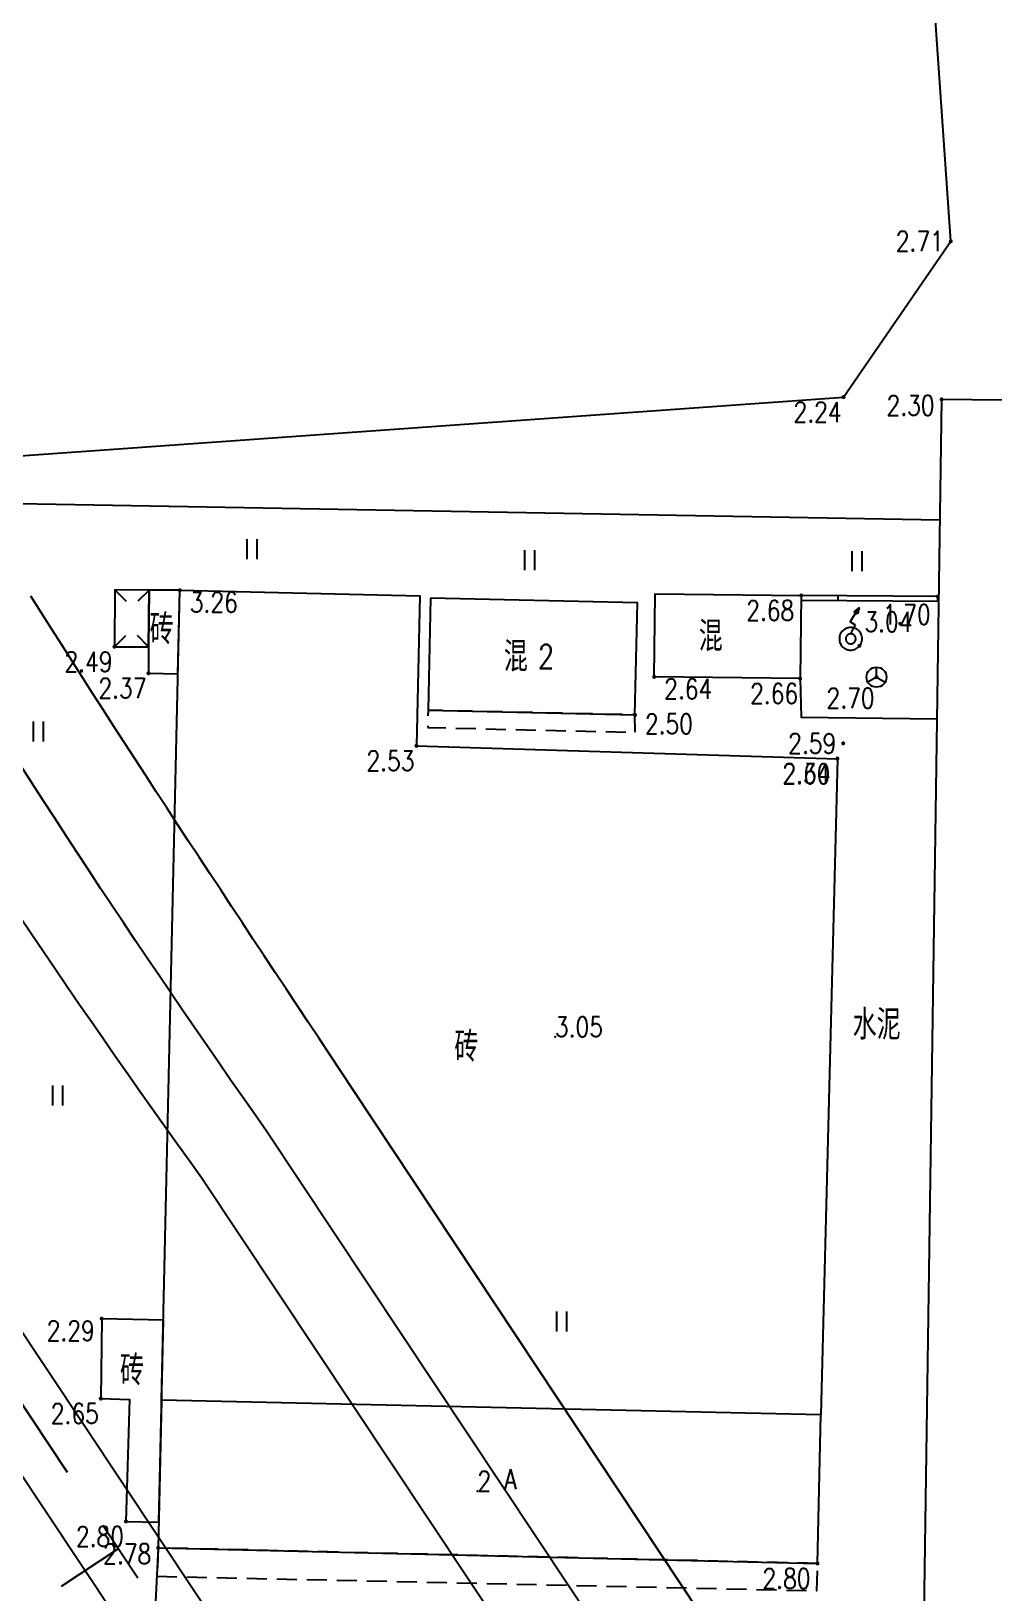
# Model space of a CAD drawing. Extents: x 500036 to 1001740, y 2543128 to 5086681.
# Drawn here: x 500795.9 to 500844, y 2543460.2 to 2543538.4 of the extents above; entities that cross this region are included whole.
import ezdxf
from ezdxf.enums import TextEntityAlignment as Align

# ---------------------------------------------------------------- set-up
doc = ezdxf.new("R2010")
doc.units = 0
doc.header["$LTSCALE"] = 0.5
doc.linetypes.add('CENTER', pattern=[50.8, 31.75, -6.35, 6.35, -6.35])
doc.linetypes.add('X5', pattern=[3, 2, -1])
doc.layers.get('0').update_dxf_attribs({"linetype": 'CONTINUOUS', "lineweight": 5})
doc.layers.get('Defpoints').update_dxf_attribs({"linetype": 'CONTINUOUS'})
for name, color, linetype in [('GCD', 8, 'CONTINUOUS'), ('station', 6, 'CONTINUOUS'), ('zhix', 2, 'CONTINUOUS'), ('分隔带', 3, 'CONTINUOUS'), ('地形图', 8, 'CONTINUOUS'), ('路基边线', 1, 'CONTINUOUS'), ('路面边线', 7, 'CONTINUOUS')]:
    doc.layers.add(name, color=color, linetype=linetype)
doc.layers.add('标注', color=4, linetype='CONTINUOUS', lineweight=15)
doc.styles.add('HZ', font='romans.shx', dxfattribs={"width": 0.8, "bigfont": 'hztxt.shx'})
doc.styles.get("Standard").update_dxf_attribs({"font": 'simplex1.shx', "width": 0.7, "bigfont": 'hztxt.shx'})
doc.linetypes.add('1161', pattern='A,0,[149,AAA.SHX,S=0.15,R=0,X=0,Y=0],-1.6', length=1.6)
doc.linetypes.add('445', pattern='A,8,-0.5,[147,AAA.SHX,S=1,R=0,X=0,Y=0],-1.5', length=10)
doc.dimstyles.new('比例1000', dxfattribs={"dimtxt": 3, "dimasz": 2, "dimexe": 0.8, "dimexo": 0.8, "dimgap": 0.4, "dimtad": 1, "dimdsep": 46, "dimtxsty": 'Standard', "dimcen": 0.09, "dimclrd": 256, "dimclre": 256, "dimclrt": 7, "dimadec": 0, "dimazin": 0, "dimtfac": 1, "dimtix": 1, "dimtmove": 0, "dimatfit": 3, "dimfxl": 0, "dimtolj": 1, "dimtzin": 0, "dimarcsym": 0})

# ---------------------------------------------------------------- blocks, each defined once
blk = doc.blocks.new('*D17')
at = {"layer": 'Defpoints', "color": 0, "linetype": 'ByBlock'}
for p in [(500793.177, 2543473.03), (500976.845, 2543259.132), (500974.548, 2543211.887), (500979.457, 2543142.382), (501022.541, 2543127.725)]:
    blk.add_point(p, dxfattribs=at)
at = {"layer": '标注', "linetype": 'ByBlock', "lineweight": -2}
blk.add_arc((500978.295, 2543194.336), 17.946, 97.67025, 117.20498, dxfattribs=at)
at = {"layer": '标注', "linetype": 'ByBlock'}
for points in [[(500975.873, 2543212.455), (500975.926, 2543211.79), (500977.893, 2543212.278)], [(500970.259, 2543210.01), (500969.921, 2543210.585), (500968.365, 2543209.286)]]:
    blk.add_solid(points, dxfattribs=at)
at = {"layer": '标注', "color": 7, "linetype": 'ByBlock', "insert": (500972.257, 2543213.242), "char_height": 3, "attachment_point": 5, "rotation": 17.71259}
blk.add_mtext('\\A1;32°', dxfattribs=at)
blk = doc.blocks.new('gc121')
for p, q in [((-0.5, -1), (-0.5, 1)), ((0.5, -1), (0.5, 1))]:
    blk.add_line(p, q)
blk = doc.blocks.new('gc048')
for q in [(-0.87, -0.5), (0, 1), (0.87, -0.5)]:
    blk.add_line((0, 0), q)
blk.add_circle((0, 0), 1)
blk = doc.blocks.new('GC200')
at = {"linetype": 'Continuous', "const_width": 0.2, "flags": 128}
blk.add_lwpolyline([(-0.1, 0, 1), (0.1, 0, 1)], format="xyb", close=True, dxfattribs=at)

msp = doc.modelspace()

# ---------------------------------------------------------------- linework, layer by layer
at = {"layer": 'station', "color": 6}
msp.add_line((500800.212, 2543462.439), (500797.356, 2543460.542), dxfattribs=at)
at = {"layer": 'zhix', "linetype": 'CENTER', "flags": 128}
msp.add_lwpolyline([(501022.541, 2543127.725), (500793.177, 2543473.03)], dxfattribs=at)
at = {"layer": '分隔带', "flags": 128}
msp.add_lwpolyline([(500807.633, 2543483.347, -0.035754), (500772.892, 2543540.863, -0.108305), (500750.271, 2543637.815), (500750.26, 2543638.756)], format="xyb", dxfattribs=at)
for points in [[(500829.523, 2543450.36), (500807.633, 2543483.347)], [(500870.638, 2543360.027), (500794.843, 2543474.137)], [(500834.293, 2543407.507), (500791.511, 2543471.924)]]:
    msp.add_lwpolyline(points, dxfattribs=at)
at = {"layer": '地形图', "linetype": 'Continuous'}
for p, q in [((500800.05, 2543510.446), (500800.611, 2543509.876)), ((500801.76, 2543510.432), (500801.19, 2543509.871)), ((500834.387, 2543510.158), (500834.385, 2543509.908)), ((500836.211, 2543510.144), (500836.209, 2543509.894)), ((500841.211, 2543510.107), (500841.209, 2543509.857)), ((500800.026, 2543507.594), (500800.596, 2543508.155)), ((500801.736, 2543507.58), (500801.175, 2543508.15))]:
    msp.add_line(p, q, dxfattribs=at)
at = {"layer": '地形图', "linetype": 'Continuous', "flags": 128}
for points, elevation in [([(500835.116, 2543625.27), (500807.535, 2543626.443), (500793.22, 2543541.825), (500794.837, 2543517.119), (500836.503, 2543520.091), (500841.868, 2543527.894)], 2.691), ([(500801.76, 2543510.432), (500800.05, 2543510.446), (500800.026, 2543507.594), (500801.736, 2543507.58)], 2.37), ([(500803.297, 2543510.419), (500801.76, 2543510.432), (500801.736, 2543507.58), (500801.725, 2543506.264), (500803.202, 2543506.231)], 2.37), ([(500834.387, 2543510.158), (500834.33, 2543505.995), (500827.03, 2543506.083), (500827.08, 2543510.246)], 2.679), ([(500799.387, 2543473.952), (500799.343, 2543469.951), (500800.773, 2543469.911), (500800.603, 2543463.805), (500802.243, 2543463.768), (500802.472, 2543473.882)], 2.29)]:
    msp.add_lwpolyline(points, close=True, dxfattribs=dict(at, elevation=elevation))
at = {"layer": '地形图'}
for points in [[(500850.444, 2543513.432), (500850.525, 2543519.863), (500841.406, 2543519.976), (500840.515, 2543459.167), (500849.774, 2543459.188)], [(500835.363, 2543469.139), (500802.381, 2543469.866), (500802.214, 2543462.479), (500835.199, 2543461.698)]]:
    msp.add_lwpolyline(points, close=True, dxfattribs=at)
at = {"layer": '地形图', "linetype": '445', "flags": 128}
msp.add_lwpolyline([(500789.993, 2543517.044), (500795.231, 2543514.761), (500841.318, 2543513.945)], dxfattribs=at)
at = {"layer": '地形图', "linetype": 'Continuous', "flags": 128}
for points in [[(500835.363, 2543469.139), (500802.381, 2543469.866), (500803.297, 2543510.419), (500815.304, 2543510.148), (500815.134, 2543502.63), (500836.193, 2543501.985)], [(500815.845, 2543510.024), (500815.718, 2543504.413), (500826.067, 2543504.179), (500826.194, 2543509.79)]]:
    msp.add_lwpolyline(points, close=True, dxfattribs=at)
at = {"layer": '地形图', "linetype": 'Continuous', "elevation": 1.7, "flags": 128}
msp.add_lwpolyline([(500841.261, 2543510.107), (500834.387, 2543510.158)], dxfattribs=at)
at = {"layer": '地形图', "linetype": 'Continuous', "flags": 128}
msp.add_lwpolyline([(500841.258, 2543509.857), (500834.385, 2543509.908)], dxfattribs=at)
at = {"layer": '地形图'}
for points in [[(500837.202, 2543509.231), (500837.119, 2543509.284), (500837.033, 2543509.339), (500837.074, 2543509.372), (500837.115, 2543509.405), (500837.156, 2543509.438), (500837.197, 2543509.471), (500837.238, 2543509.505), (500837.279, 2543509.538), (500837.266, 2543509.487), (500837.253, 2543509.436), (500837.24, 2543509.384), (500837.228, 2543509.333), (500837.215, 2543509.282), (500837.202, 2543509.231)], [(500837.033, 2543509.339), (500837.074, 2543509.372), (500837.115, 2543509.405), (500837.156, 2543509.438), (500837.197, 2543509.471), (500837.238, 2543509.505), (500837.279, 2543509.538)], [(500837.238, 2543509.505), (500837.266, 2543509.487), (500837.197, 2543509.471), (500837.253, 2543509.436), (500837.156, 2543509.438), (500837.24, 2543509.384), (500837.115, 2543509.405), (500837.228, 2543509.333), (500837.074, 2543509.372), (500837.215, 2543509.282), (500837.033, 2543509.339)], [(500837.202, 2543509.231), (500837.119, 2543509.284), (500837.033, 2543509.339)], [(500837.215, 2543509.282), (500837.033, 2543509.339)], [(500837.074, 2543509.372), (500837.215, 2543509.282)], [(500837.228, 2543509.333), (500837.074, 2543509.372)], [(500837.115, 2543509.405), (500837.228, 2543509.333)], [(500837.24, 2543509.384), (500837.115, 2543509.405)], [(500837.156, 2543509.438), (500837.24, 2543509.384)], [(500837.253, 2543509.436), (500837.156, 2543509.438)], [(500837.266, 2543509.487), (500837.197, 2543509.471)], [(500837.197, 2543509.471), (500837.253, 2543509.436)], [(500837.279, 2543509.538), (500837.266, 2543509.487), (500837.253, 2543509.436), (500837.24, 2543509.384), (500837.228, 2543509.333), (500837.215, 2543509.282), (500837.202, 2543509.231)], [(500837.238, 2543509.505), (500837.266, 2543509.487)], [(500836.865, 2543507.418), (500836.925, 2543507.422), (500836.984, 2543507.432), (500837.041, 2543507.447), (500837.097, 2543507.469), (500837.15, 2543507.496), (500837.199, 2543507.529), (500837.245, 2543507.567), (500837.287, 2543507.61), (500837.324, 2543507.656), (500837.357, 2543507.706), (500837.383, 2543507.76), (500837.404, 2543507.816), (500837.419, 2543507.873), (500837.428, 2543507.932), (500837.431, 2543507.992), (500837.427, 2543508.051), (500837.418, 2543508.11), (500837.402, 2543508.168), (500837.38, 2543508.223), (500837.353, 2543508.276), (500837.32, 2543508.326), (500837.282, 2543508.372), (500837.24, 2543508.414), (500837.193, 2543508.451), (500837.143, 2543508.483), (500837.09, 2543508.51), (500837.034, 2543508.531), (500837.025, 2543508.533), (500836.976, 2543508.546), (500836.917, 2543508.555), (500836.858, 2543508.557), (500836.798, 2543508.554), (500836.739, 2543508.544), (500836.682, 2543508.528), (500836.626, 2543508.506), (500836.573, 2543508.479), (500836.523, 2543508.446), (500836.477, 2543508.408), (500836.436, 2543508.366), (500836.398, 2543508.319), (500836.366, 2543508.269), (500836.34, 2543508.216), (500836.318, 2543508.16), (500836.304, 2543508.102), (500836.294, 2543508.043), (500836.292, 2543507.984), (500836.295, 2543507.924), (500836.305, 2543507.866), (500836.321, 2543507.808), (500836.343, 2543507.752), (500836.37, 2543507.7), (500836.403, 2543507.65), (500836.441, 2543507.604), (500836.483, 2543507.562), (500836.53, 2543507.525), (500836.58, 2543507.493), (500836.633, 2543507.466), (500836.689, 2543507.445), (500836.747, 2543507.43), (500836.806, 2543507.421), (500836.865, 2543507.418)], [(500836.839, 2543508.841), (500837.119, 2543509.284)], [(500836.839, 2543508.841), (500837.119, 2543509.284)], [(500837.107, 2543508.68), (500836.839, 2543508.841)], [(500837.107, 2543508.68), (500836.839, 2543508.841)], [(500836.864, 2543508.243), (500837.025, 2543508.533), (500837.107, 2543508.68)], [(500836.864, 2543508.243), (500837.025, 2543508.533), (500837.107, 2543508.68)], [(500836.861, 2543507.738), (500836.877, 2543507.739), (500836.887, 2543507.739), (500836.893, 2543507.74), (500836.908, 2543507.743), (500836.913, 2543507.743), (500836.923, 2543507.746), (500836.939, 2543507.75), (500836.953, 2543507.756), (500836.963, 2543507.76), (500836.968, 2543507.762), (500836.982, 2543507.769), (500836.986, 2543507.771), (500836.995, 2543507.777), (500837.008, 2543507.786), (500837.02, 2543507.796), (500837.029, 2543507.802), (500837.032, 2543507.806), (500837.043, 2543507.817), (500837.047, 2543507.821), (500837.054, 2543507.829), (500837.064, 2543507.841), (500837.072, 2543507.854), (500837.078, 2543507.863), (500837.08, 2543507.867), (500837.087, 2543507.882), (500837.09, 2543507.886), (500837.094, 2543507.896), (500837.099, 2543507.911), (500837.103, 2543507.926), (500837.106, 2543507.936), (500837.107, 2543507.941), (500837.109, 2543507.957), (500837.11, 2543507.962), (500837.111, 2543507.972), (500837.111, 2543507.988), (500837.11, 2543508.003), (500837.11, 2543508.014), (500837.109, 2543508.019), (500837.107, 2543508.035), (500837.106, 2543508.04), (500837.103, 2543508.05), (500837.099, 2543508.065), (500837.093, 2543508.08), (500837.09, 2543508.089), (500837.087, 2543508.094), (500837.08, 2543508.108), (500837.078, 2543508.113), (500837.072, 2543508.122), (500837.064, 2543508.135), (500837.054, 2543508.147), (500837.047, 2543508.155), (500837.043, 2543508.159), (500837.032, 2543508.17), (500837.029, 2543508.173), (500837.021, 2543508.18), (500837.008, 2543508.19), (500836.995, 2543508.198), (500836.986, 2543508.204), (500836.982, 2543508.207), (500836.968, 2543508.214), (500836.963, 2543508.216), (500836.953, 2543508.22), (500836.939, 2543508.226), (500836.923, 2543508.229), (500836.913, 2543508.232), (500836.908, 2543508.233), (500836.893, 2543508.235), (500836.888, 2543508.236), (500836.877, 2543508.237), (500836.861, 2543508.238), (500836.846, 2543508.237), (500836.835, 2543508.236), (500836.83, 2543508.235), (500836.815, 2543508.233), (500836.81, 2543508.232), (500836.799, 2543508.229), (500836.784, 2543508.226), (500836.77, 2543508.22), (500836.76, 2543508.216), (500836.755, 2543508.214), (500836.741, 2543508.207), (500836.737, 2543508.204), (500836.728, 2543508.198), (500836.715, 2543508.19), (500836.702, 2543508.18), (500836.694, 2543508.173), (500836.691, 2543508.17), (500836.679, 2543508.159), (500836.676, 2543508.155), (500836.669, 2543508.147), (500836.659, 2543508.135), (500836.651, 2543508.122), (500836.645, 2543508.113), (500836.643, 2543508.108), (500836.635, 2543508.094), (500836.633, 2543508.089), (500836.629, 2543508.08), (500836.624, 2543508.065), (500836.62, 2543508.05), (500836.617, 2543508.04), (500836.616, 2543508.035), (500836.614, 2543508.019), (500836.613, 2543508.014), (500836.612, 2543508.003), (500836.611, 2543507.988), (500836.612, 2543507.972), (500836.613, 2543507.962), (500836.614, 2543507.957), (500836.616, 2543507.941), (500836.617, 2543507.936), (500836.62, 2543507.926), (500836.624, 2543507.911), (500836.629, 2543507.896), (500836.633, 2543507.886), (500836.636, 2543507.882), (500836.643, 2543507.867), (500836.645, 2543507.863), (500836.651, 2543507.854), (500836.659, 2543507.841), (500836.669, 2543507.829), (500836.676, 2543507.821), (500836.679, 2543507.817), (500836.691, 2543507.806), (500836.694, 2543507.802), (500836.702, 2543507.796), (500836.715, 2543507.786), (500836.728, 2543507.777), (500836.737, 2543507.771), (500836.741, 2543507.769), (500836.755, 2543507.762), (500836.76, 2543507.76), (500836.77, 2543507.756), (500836.784, 2543507.75), (500836.799, 2543507.746), (500836.81, 2543507.743), (500836.815, 2543507.743), (500836.83, 2543507.74), (500836.835, 2543507.739), (500836.846, 2543507.739), (500836.861, 2543507.738)], [(500836.861, 2543507.738), (500836.877, 2543507.739), (500836.887, 2543507.739), (500836.893, 2543507.74), (500836.908, 2543507.743), (500836.913, 2543507.743), (500836.923, 2543507.746), (500836.939, 2543507.75), (500836.953, 2543507.756), (500836.963, 2543507.76), (500836.968, 2543507.762), (500836.982, 2543507.769), (500836.986, 2543507.771), (500836.995, 2543507.777), (500837.008, 2543507.786), (500837.02, 2543507.796), (500837.029, 2543507.802), (500837.032, 2543507.806), (500837.043, 2543507.817), (500837.047, 2543507.821), (500837.054, 2543507.829), (500837.064, 2543507.841), (500837.072, 2543507.854), (500837.078, 2543507.863), (500837.08, 2543507.867), (500837.087, 2543507.882), (500837.09, 2543507.886), (500837.094, 2543507.896), (500837.099, 2543507.911), (500837.103, 2543507.926), (500837.106, 2543507.936), (500837.107, 2543507.941), (500837.109, 2543507.957), (500837.11, 2543507.962), (500837.111, 2543507.972), (500837.111, 2543507.988), (500837.11, 2543508.003), (500837.11, 2543508.014), (500837.109, 2543508.019), (500837.107, 2543508.035), (500837.106, 2543508.04), (500837.103, 2543508.05), (500837.099, 2543508.065), (500837.093, 2543508.08), (500837.09, 2543508.089), (500837.087, 2543508.094), (500837.08, 2543508.108), (500837.078, 2543508.113), (500837.072, 2543508.122), (500837.064, 2543508.135), (500837.054, 2543508.147), (500837.047, 2543508.155), (500837.043, 2543508.159), (500837.032, 2543508.17), (500837.029, 2543508.173), (500837.021, 2543508.18), (500837.008, 2543508.19), (500836.995, 2543508.198), (500836.986, 2543508.204), (500836.982, 2543508.207), (500836.968, 2543508.214), (500836.963, 2543508.216), (500836.953, 2543508.22), (500836.939, 2543508.226), (500836.923, 2543508.229), (500836.913, 2543508.232), (500836.908, 2543508.233), (500836.893, 2543508.235), (500836.888, 2543508.236), (500836.877, 2543508.237), (500836.861, 2543508.238), (500836.846, 2543508.237), (500836.835, 2543508.236), (500836.83, 2543508.235), (500836.815, 2543508.233), (500836.81, 2543508.232), (500836.799, 2543508.229), (500836.784, 2543508.226), (500836.77, 2543508.22), (500836.76, 2543508.216), (500836.755, 2543508.214), (500836.741, 2543508.207), (500836.737, 2543508.204), (500836.728, 2543508.198), (500836.715, 2543508.19), (500836.702, 2543508.18), (500836.694, 2543508.173), (500836.691, 2543508.17), (500836.679, 2543508.159), (500836.676, 2543508.155), (500836.669, 2543508.147), (500836.659, 2543508.135), (500836.651, 2543508.122), (500836.645, 2543508.113), (500836.643, 2543508.108), (500836.635, 2543508.094), (500836.633, 2543508.089), (500836.629, 2543508.08), (500836.624, 2543508.065), (500836.62, 2543508.05), (500836.617, 2543508.04), (500836.616, 2543508.035), (500836.614, 2543508.019), (500836.613, 2543508.014), (500836.612, 2543508.003), (500836.611, 2543507.988), (500836.612, 2543507.972), (500836.613, 2543507.962), (500836.614, 2543507.957), (500836.616, 2543507.941), (500836.617, 2543507.936), (500836.62, 2543507.926), (500836.624, 2543507.911), (500836.629, 2543507.896), (500836.633, 2543507.886), (500836.636, 2543507.882), (500836.643, 2543507.867), (500836.645, 2543507.863), (500836.651, 2543507.854), (500836.659, 2543507.841), (500836.669, 2543507.829), (500836.676, 2543507.821), (500836.679, 2543507.817), (500836.691, 2543507.806), (500836.694, 2543507.802), (500836.702, 2543507.796), (500836.715, 2543507.786), (500836.728, 2543507.777), (500836.737, 2543507.771), (500836.741, 2543507.769), (500836.755, 2543507.762), (500836.76, 2543507.76), (500836.77, 2543507.756), (500836.784, 2543507.75), (500836.799, 2543507.746), (500836.81, 2543507.743), (500836.815, 2543507.743), (500836.83, 2543507.74), (500836.835, 2543507.739), (500836.846, 2543507.739), (500836.861, 2543507.738)]]:
    msp.add_lwpolyline(points, dxfattribs=at)
at = {"layer": '地形图', "linetype": '1161', "elevation": 2.679, "flags": 128}
msp.add_lwpolyline([(500834.33, 2543505.995), (500834.382, 2543504.074), (500841.172, 2543503.975)], dxfattribs=at)
at = {"layer": '地形图', "linetype": 'X5', "elevation": 2.503, "flags": 128}
msp.add_lwpolyline([(500826.073, 2543503.311), (500826.067, 2543504.179), (500815.718, 2543504.413), (500815.699, 2543503.545)], close=True, dxfattribs=at)
at = {"layer": '地形图', "linetype": '1161', "flags": 128}
msp.add_lwpolyline([(500802.214, 2543462.479), (500801.829, 2543454.698), (500808.496, 2543454.368)], dxfattribs=at)
at = {"layer": '地形图', "linetype": 'X5'}
msp.add_lwpolyline([(500835.199, 2543461.698), (500802.214, 2543462.479), (500802.153, 2543461.058), (500835.169, 2543460.33)], close=True, dxfattribs=at)
at = {"layer": '地形图', "linetype": 'CENTER'}
for p in [(500822.067, 2543488.058, 3.05), (500818.186, 2543465.316, 2)]:
    msp.add_point(p, dxfattribs=at)
at = {"layer": '路基边线', "flags": 128}
for points in [[(500811.919, 2543485.479), (500811.366, 2543486.312), (500810.813, 2543487.144), (500810.261, 2543487.975), (500809.711, 2543488.805), (500809.161, 2543489.634), (500808.612, 2543490.462), (500808.064, 2543491.29), (500807.517, 2543492.116), (500806.971, 2543492.941), (500806.426, 2543493.766), (500805.882, 2543494.59), (500805.34, 2543495.414), (500804.799, 2543496.236), (500804.259, 2543497.058), (500803.721, 2543497.879), (500803.184, 2543498.7), (500802.648, 2543499.52), (500802.12, 2543500.33), (500801.588, 2543501.148), (500801.058, 2543501.966), (500800.529, 2543502.783), (500800.002, 2543503.6), (500799.476, 2543504.417), (500798.952, 2543505.233), (500798.43, 2543506.049), (500797.91, 2543506.864), (500797.392, 2543507.68), (500796.876, 2543508.495), (500796.362, 2543509.309), (500795.849, 2543510.124)], [(500833.456, 2543452.985), (500811.919, 2543485.48)]]:
    msp.add_lwpolyline(points, dxfattribs=at)
at = {"layer": '路面边线', "flags": 128}
msp.add_lwpolyline([(500804.378, 2543481.002, -0.034886), (500768.645, 2543538.733, -0.108411), (500745.521, 2543637.756)], format="xyb", dxfattribs=at)
msp.add_lwpolyline([(500823.4, 2543452.38), (500804.385, 2543481.007)], dxfattribs=at)

# ---------------------------------------------------------------- block references
at = {"layer": '地形图', "linetype": 'Continuous'}
ref = msp.add_blockref('GC200', (500841.868, 2543527.894, 2.712), dxfattribs=dict(at, xscale=0.5, yscale=0.5, zscale=0.5))
ref.add_attrib('height', '2.71', dxfattribs={"layer": 'GCD', "linetype": 'Continuous', "height": 1, "style": 'HZ', "width": 0.8}).set_placement((500839.118, 2543527.894, 2.71), align=Align.MIDDLE_LEFT)
ref = msp.add_blockref('GC200', (500836.503, 2543520.091, 2.236), dxfattribs=dict(at, xscale=0.5, yscale=0.5, zscale=0.5))
ref.add_attrib('height', '2.24', dxfattribs={"layer": 'GCD', "linetype": 'Continuous', "height": 1, "style": 'HZ', "width": 0.8}).set_placement((500834.003, 2543519.341, 2.24), align=Align.MIDDLE_LEFT)
ref = msp.add_blockref('GC200', (500841.406, 2543519.976, 2.3), dxfattribs=dict(at, xscale=0.5, yscale=0.5, zscale=0.5))
ref.add_attrib('height', '2.30', dxfattribs={"layer": 'GCD', "linetype": 'Continuous', "height": 1, "style": 'HZ', "width": 0.8}).set_placement((500838.656, 2543519.676, 2.3), align=Align.MIDDLE_LEFT)
at = {"layer": '地形图', "linetype": 'Continuous', "xscale": 0.5, "yscale": 0.5}
for name, p in [('gc121', (500806.908, 2543512.476)), ('gc121', (500820.808, 2543511.924)), ('gc121', (500837.176, 2543511.869)), ('gc048', (500838.152, 2543506.069, 2.701)), ('gc121', (500796.223, 2543503.353)), ('gc121', (500797.191, 2543485.121)), ('gc121', (500822.412, 2543473.816))]:
    msp.add_blockref(name, p, dxfattribs=at)
at = {"layer": '地形图', "linetype": 'Continuous'}
ref = msp.add_blockref('GC200', (500803.297, 2543510.419, 3.258), dxfattribs=dict(at, xscale=0.5, yscale=0.5, zscale=0.5))
ref.add_attrib('height', '3.26', dxfattribs={"layer": 'GCD', "linetype": 'Continuous', "height": 1, "style": 'HZ', "width": 0.8}).set_placement((500803.797, 2543509.819, 3.26), align=Align.MIDDLE_LEFT)
ref = msp.add_blockref('GC200', (500834.387, 2543510.158, 2.679), dxfattribs=dict(at, xscale=0.5, yscale=0.5, zscale=0.5))
ref.add_attrib('height', '2.68', dxfattribs={"layer": 'GCD', "linetype": 'Continuous', "height": 1, "style": 'HZ', "width": 0.8}).set_placement((500831.637, 2543509.408, 2.68), align=Align.MIDDLE_LEFT)
ref = msp.add_blockref('GC200', (500841.211, 2543510.107, 1.7), dxfattribs=dict(at, xscale=0.5, yscale=0.5, zscale=0.5))
ref.add_attrib('height', '1.70', dxfattribs={"layer": 'GCD', "linetype": 'Continuous', "height": 1, "style": 'HZ', "width": 0.8}).set_placement((500838.461, 2543509.207, 1.7), align=Align.MIDDLE_LEFT)
ref = msp.add_blockref('GC200', (500837.297, 2543507.639, 3.037), dxfattribs=dict(at, xscale=0.5, yscale=0.5, zscale=0.5))
ref.add_attrib('height', '3.04', dxfattribs={"layer": 'GCD', "linetype": 'Continuous', "height": 1, "style": 'HZ', "width": 0.8}).set_placement((500837.547, 2543508.839, 3.04), align=Align.MIDDLE_LEFT)
ref = msp.add_blockref('GC200', (500800.026, 2543507.594, 2.489), dxfattribs=dict(at, xscale=0.5, yscale=0.5, zscale=0.5))
ref.add_attrib('height', '2.49', dxfattribs={"layer": 'GCD', "linetype": 'Continuous', "height": 1, "style": 'HZ', "width": 0.8}).set_placement((500797.526, 2543506.844, 2.49), align=Align.MIDDLE_LEFT)
ref = msp.add_blockref('GC200', (500801.725, 2543506.264, 2.37), dxfattribs=dict(at, xscale=0.5, yscale=0.5, zscale=0.5))
ref.add_attrib('height', '2.37', dxfattribs={"layer": 'GCD', "linetype": 'Continuous', "height": 1, "style": 'HZ', "width": 0.8}).set_placement((500799.225, 2543505.514, 2.37), align=Align.MIDDLE_LEFT)
ref = msp.add_blockref('GC200', (500827.03, 2543506.083, 2.642), dxfattribs=dict(at, xscale=0.5, yscale=0.5, zscale=0.5))
ref.add_attrib('height', '2.64', dxfattribs={"layer": 'GCD', "linetype": 'Continuous', "height": 1, "style": 'HZ', "width": 0.8}).set_placement((500827.53, 2543505.483, 2.64), align=Align.MIDDLE_LEFT)
ref = msp.add_blockref('GC200', (500834.33, 2543505.995, 2.659), dxfattribs=dict(at, xscale=0.5, yscale=0.5, zscale=0.5))
ref.add_attrib('height', '2.66', dxfattribs={"layer": 'GCD', "linetype": 'Continuous', "height": 1, "style": 'HZ', "width": 0.8}).set_placement((500831.83, 2543505.245, 2.66), align=Align.MIDDLE_LEFT)
ref = msp.add_blockref('GC200', (500838.152, 2543506.069, 2.701), dxfattribs=dict(at, xscale=0.5, yscale=0.5, zscale=0.5))
ref.add_attrib('height', '2.70', dxfattribs={"layer": 'GCD', "linetype": 'Continuous', "height": 1, "style": 'HZ', "width": 0.8}).set_placement((500835.652, 2543505.019, 2.7), align=Align.MIDDLE_LEFT)
ref = msp.add_blockref('GC200', (500826.067, 2543504.179, 2.503), dxfattribs=dict(at, xscale=0.5, yscale=0.5, zscale=0.5))
ref.add_attrib('height', '2.50', dxfattribs={"layer": 'GCD', "linetype": 'Continuous', "height": 1, "style": 'HZ', "width": 0.8}).set_placement((500826.567, 2543503.729, 2.5), align=Align.MIDDLE_LEFT)
ref = msp.add_blockref('GC200', (500836.484, 2543502.754, 2.585), dxfattribs=dict(at, xscale=0.5, yscale=0.5, zscale=0.5))
ref.add_attrib('height', '2.59', dxfattribs={"layer": 'GCD', "linetype": 'Continuous', "height": 1, "style": 'HZ', "width": 0.8}).set_placement((500833.734, 2543502.754, 2.59), align=Align.MIDDLE_LEFT)
ref = msp.add_blockref('GC200', (500815.134, 2543502.63, 2.534), dxfattribs=dict(at, xscale=0.5, yscale=0.5, zscale=0.5))
ref.add_attrib('height', '2.53', dxfattribs={"layer": 'GCD', "linetype": 'Continuous', "height": 1, "style": 'HZ', "width": 0.8}).set_placement((500812.634, 2543501.88, 2.53), align=Align.MIDDLE_LEFT)
ref = msp.add_blockref('GC200', (500836.193, 2543501.985, 2.604), dxfattribs=dict(at, xscale=0.5, yscale=0.5, zscale=0.5))
ref.add_attrib('height', '2.60', dxfattribs={"layer": 'GCD', "linetype": 'Continuous', "height": 1, "style": 'HZ', "width": 0.8}).set_placement((500833.443, 2543501.235, 2.6), align=Align.MIDDLE_LEFT)
ref = msp.add_blockref('GC200', (500836.196, 2543501.998, 2.341), dxfattribs=dict(at, xscale=0.5, yscale=0.5, zscale=0.5))
ref.add_attrib('height', '2.34', dxfattribs={"layer": 'GCD', "linetype": 'Continuous', "height": 1, "style": 'HZ', "width": 0.8}).set_placement((500833.446, 2543501.248, 2.34), align=Align.MIDDLE_LEFT)
ref = msp.add_blockref('GC200', (500799.387, 2543473.952, 2.29), dxfattribs=dict(at, xscale=0.5, yscale=0.5, zscale=0.5))
ref.add_attrib('height', '2.29', dxfattribs={"layer": 'GCD', "linetype": 'Continuous', "height": 1, "style": 'HZ', "width": 0.8}).set_placement((500796.637, 2543473.352, 2.29), align=Align.MIDDLE_LEFT)
ref = msp.add_blockref('GC200', (500799.343, 2543469.951, 2.653), dxfattribs=dict(at, xscale=0.5, yscale=0.5, zscale=0.5))
ref.add_attrib('height', '2.65', dxfattribs={"layer": 'GCD', "linetype": 'Continuous', "height": 1, "style": 'HZ', "width": 0.8}).set_placement((500796.843, 2543469.201, 2.65), align=Align.MIDDLE_LEFT)
ref = msp.add_blockref('GC200', (500800.603, 2543463.805, 2.797), dxfattribs=dict(at, xscale=0.5, yscale=0.5, zscale=0.5))
ref.add_attrib('height', '2.80', dxfattribs={"layer": 'GCD', "linetype": 'Continuous', "height": 1, "style": 'HZ', "width": 0.8}).set_placement((500798.103, 2543463.055, 2.8), align=Align.MIDDLE_LEFT)
ref = msp.add_blockref('GC200', (500802.214, 2543462.479, 2.779), dxfattribs=dict(at, xscale=0.5, yscale=0.5, zscale=0.5))
ref.add_attrib('height', '2.78', dxfattribs={"layer": 'GCD', "linetype": 'Continuous', "height": 1, "style": 'HZ', "width": 0.8}).set_placement((500799.464, 2543462.179, 2.78), align=Align.MIDDLE_LEFT)
ref = msp.add_blockref('GC200', (500835.199, 2543461.698, 2.797), dxfattribs=dict(at, xscale=0.5, yscale=0.5, zscale=0.5))
ref.add_attrib('height', '2.80', dxfattribs={"layer": 'GCD', "linetype": 'Continuous', "height": 1, "style": 'HZ', "width": 0.8}).set_placement((500832.449, 2543460.948, 2.8), align=Align.MIDDLE_LEFT)

# ---------------------------------------------------------------- texts
at = {"layer": '地形图', "linetype": 'Continuous', "style": 'HZ', "width": 0.8}
for s, p in [('砖', (500802.984, 2543508.472)), ('混', (500830.457, 2543508.121)), ('混', (500820.706, 2543507.101)), ('砖', (500818.232, 2543487.567)), ('砖', (500801.502, 2543471.366))]:
    msp.add_text(s, height=1.5, dxfattribs=at).set_placement(p, align=Align.MIDDLE_RIGHT)
msp.add_text('2', height=1.2, dxfattribs=at).set_placement((500821.206, 2543507.101), align=Align.MIDDLE_LEFT)
at = {"layer": '地形图', "ltscale": 10, "style": 'HZ', "width": 0.8}
for s, p in [('3.05', (500822.067, 2543488.058)), ('A', (500819.528, 2543465.417)), ('2', (500818.186, 2543465.316))]:
    msp.add_text(s, height=1, dxfattribs=at).set_placement(p)
at = {"layer": '地形图', "linetype": 'Continuous', "style": 'HZ', "width": 0.8}
msp.add_text('水泥', height=1.5, dxfattribs=at).set_placement((500838.158, 2543488.749), align=Align.MIDDLE)

# ---------------------------------------------------------------- dimensions: what is measured, and where the dimension line sits
at = {"layer": '标注', "linetype": 'ByBlock'}
dim = msp.add_angular_dim_2l(base=(500974.548, 2543211.887), line1=((501022.541, 2543127.725), (500793.177, 2543473.03)), line2=((500976.845, 2543259.132), (500979.457, 2543142.382)), dimstyle='比例1000', dxfattribs=at)
dim.commit()
dim.dimension.update_dxf_attribs({"geometry": '*D17', "text_midpoint": (500972.835, 2543211.432), "dimtype": 162})

doc.saveas('drawing.dxf')
